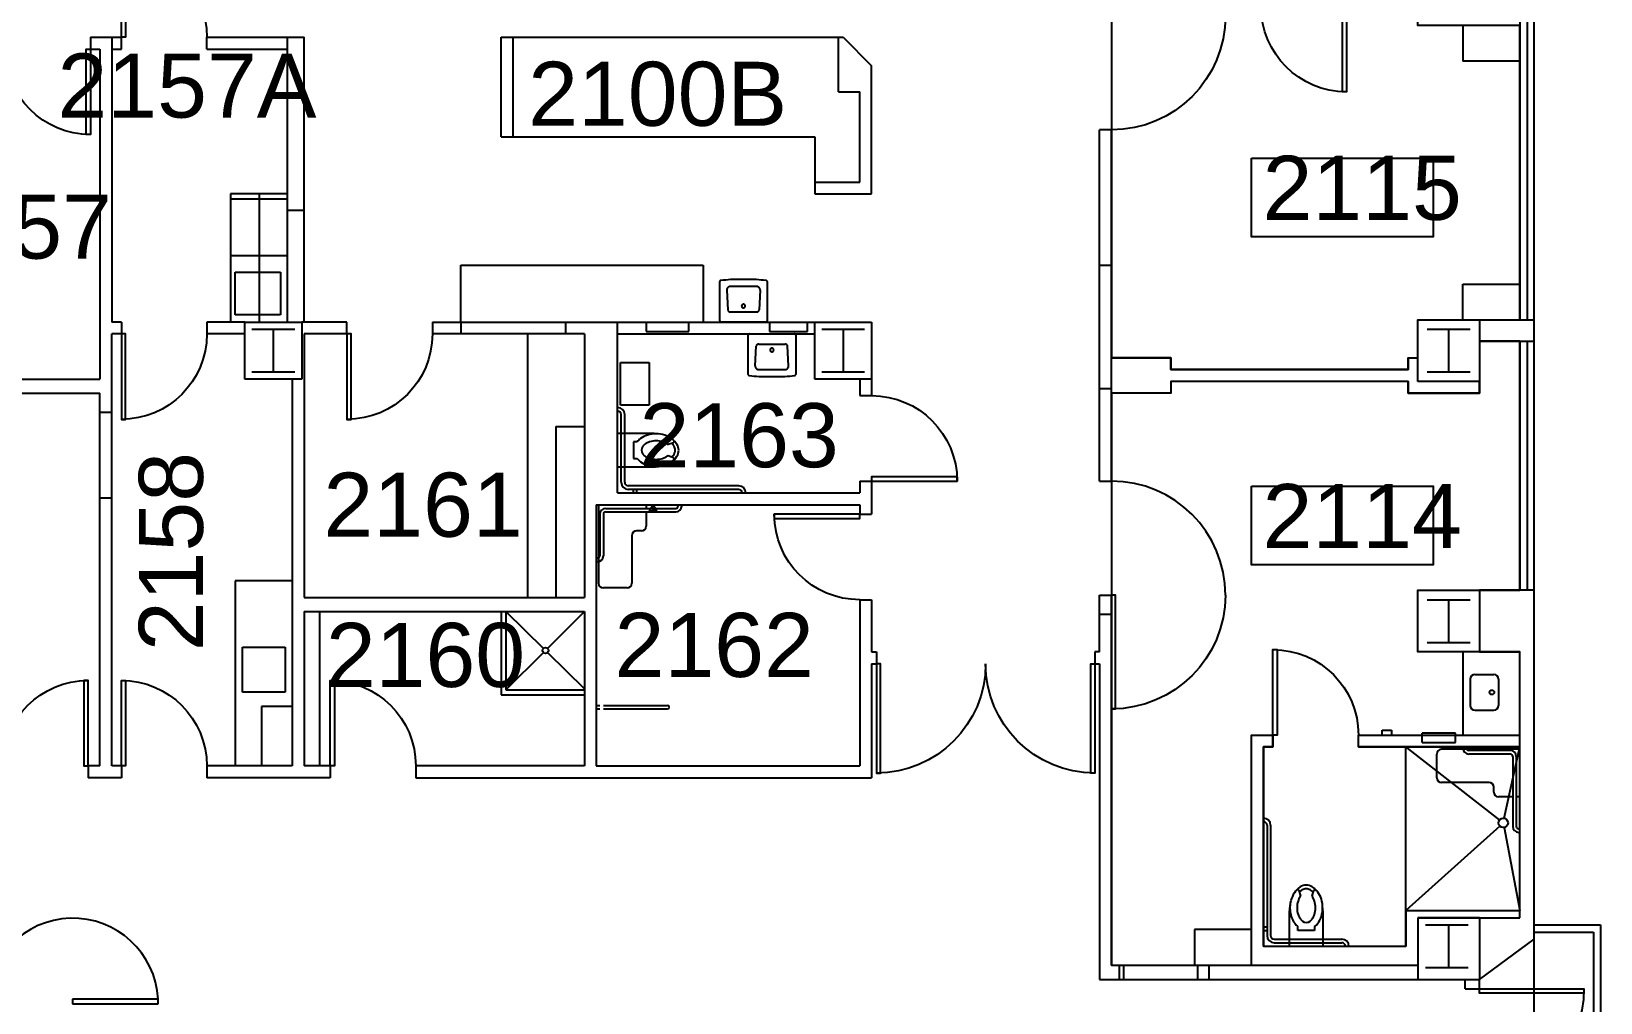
# Model space of a CAD drawing. Header units: inches. Extents: x -281 to 5521, y -151 to 3105.
# Drawn here: x 4575 to 5236, y 2148 to 2558 of the extents above; entities that cross this region are included whole.
import ezdxf
from ezdxf.enums import TextEntityAlignment as Align

# ---------------------------------------------------------------- set-up
doc = ezdxf.new("R2010")
doc.units = ezdxf.units.IN
doc.header["$LTSCALE"] = 48
doc.header["$MEASUREMENT"] = 0
doc.layers.get('0').update_dxf_attribs({"linetype": 'CONTINUOUS'})
for name, color, linetype in [('A-ANNO-RNUM', 4, 'CONTINUOUS'), ('A-DOOR', 2, 'CONTINUOUS'), ('A-FLOR-CASE', 3, 'CONTINUOUS'), ('A-FLOR-HRAL', 1, 'CONTINUOUS'), ('A-FLOR-PFIX', 2, 'CONTINUOUS'), ('A-ROOF-MED', 3, 'CONTINUOUS'), ('A-WALL-FULL', 6, 'CONTINUOUS'), ('S-COLS', 5, 'CONTINUOUS'), ('X-MEDGAS', 5, 'CONTINUOUS')]:
    doc.layers.add(name, color=color, linetype=linetype)
doc.styles.add('ARIAL', font='arial.ttf')
doc.styles.get("Standard").update_dxf_attribs({"font": 'SIMPLEX.SHX'})

# ---------------------------------------------------------------- blocks, each defined once
blk = doc.blocks.new('*U203')
for p, q in [((0, 0), (0, 0)), ((-36, 0), (-36, 0))]:
    blk.add_line(p, q)
blk.add_lwpolyline([(0, 0), (0, 36), (-1.75, 36), (-1.75, 0)], close=True)
blk.add_arc((0, 0), 36, 90, 180)
blk = doc.blocks.new('*U201')
for p, q in [((0, 0), (0, 0)), ((36, 0), (36, 0))]:
    blk.add_line(p, q)
blk.add_lwpolyline([(0, 0), (0, -36), (1.75, -36), (1.75, 0)], close=True)
blk.add_arc((0, 0), 36, 270, 0)
blk = doc.blocks.new('*U197')
for p, q in [((0, 0), (0, 0)), ((-36, 0), (-36, 0))]:
    blk.add_line(p, q)
blk.add_lwpolyline([(0, 0), (0, 36), (-1.75, 36), (-1.75, 0)], close=True)
blk.add_arc((0, 0), 36, 90, 180)
blk = doc.blocks.new('*U195')
for p, q in [((0, 0), (0, 0)), ((-48, 0), (-48, 0))]:
    blk.add_line(p, q)
blk.add_lwpolyline([(0, 0), (0, 48), (-1.75, 48), (-1.75, 0)], close=True)
blk.add_arc((0, 0), 48, 90, 180)
blk = doc.blocks.new('*U198')
for p, q in [((0, 0), (0, 0)), ((36, 0), (36, 0))]:
    blk.add_line(p, q)
blk.add_lwpolyline([(0, 0), (0, 36), (1.75, 36), (1.75, 0)], close=True)
blk.add_arc((0, 0), 36, 0, 90)
blk = doc.blocks.new('*U149')
for p, q in [((0, 0), (0, 0)), ((46, 0), (46, 0))]:
    blk.add_line(p, q)
blk.add_lwpolyline([(0, 0), (0, 46), (1.75, 46), (1.75, 0)], close=True)
blk.add_arc((0, 0), 46, 0, 90)
blk = doc.blocks.new('*U150')
for p, q in [((0, 0), (0, 0)), ((-46, 0), (-46, 0))]:
    blk.add_line(p, q)
blk.add_lwpolyline([(0, 0), (0, 46), (-1.75, 46), (-1.75, 0)], close=True)
blk.add_arc((0, 0), 46, 90, 180)
blk = doc.blocks.new('*U204')
for p, q in [((0, 0), (0, 0)), ((48, 0), (48, 0))]:
    blk.add_line(p, q)
blk.add_lwpolyline([(0, 0), (0, 48), (1.75, 48), (1.75, 0)], close=True)
blk.add_arc((0, 0), 48, 0, 90)
blk = doc.blocks.new('*U205')
for p, q in [((0, 0), (0, 0)), ((-36, 0), (-36, 0))]:
    blk.add_line(p, q)
blk.add_lwpolyline([(0, 0), (0, -36), (-1.75, -36), (-1.75, 0)], close=True)
blk.add_arc((0, 0), 36, 180, 270)
blk = doc.blocks.new('*U154')
for p, q in [((0, 0), (0, 0)), ((-36, 0), (-36, 0))]:
    blk.add_line(p, q)
blk.add_lwpolyline([(0, 0), (0, -36), (-1.75, -36), (-1.75, 0)], close=True)
blk.add_arc((0, 0), 36, 180, 270)
blk = doc.blocks.new('*U202')
for p, q in [((0, 0), (0, 0)), ((44, 0), (44, 0))]:
    blk.add_line(p, q)
blk.add_lwpolyline([(0, 0), (0, -44), (1.75, -44), (1.75, 0)], close=True)
blk.add_arc((0, 0), 44, 270, 0)
blk = doc.blocks.new('std wall sink')
for p, q in [((3933.3, 2710.82), (3949.85, 2710.82)), ((3950.35, 2710.32), (3950.35, 2691.32)), ((3935.35, 2706.36), (3935.35, 2695.28)), ((3936.93, 2707.86), (3945.15, 2707.4)), ((3946.1, 2706.4), (3946.1, 2695.24)), ((3949.85, 2690.82), (3933.3, 2690.82)), ((3936.93, 2693.78), (3945.15, 2694.24))]:
    blk.add_line(p, q)
for points in [[(3932.8, 2710.37, 0.007949), (3932.47, 2706.22, 0.014949), (3932.4, 2704.01, 0.000949), (3932.39, 2700.82, 0.000949), (3932.4, 2697.63, 0.014949), (3932.47, 2695.42, 0.007949), (3932.8, 2691.27)], [(3933.3, 2710.82, 0.061553), (3933.16, 2710.8, 0.084107), (3933.07, 2710.76, 0.039062), (3932.97, 2710.68, 0.039062), (3932.89, 2710.6, 0.084107), (3932.83, 2710.5, 0.061553), (3932.8, 2710.37)], [(3950.35, 2710.32, 0.065543), (3950.33, 2710.47, 0.087946), (3950.28, 2710.57, 0.043207), (3950.2, 2710.67, 0.043207), (3950.1, 2710.75, 0.087946), (3950, 2710.8, 0.065543), (3949.85, 2710.82)], [(3936.93, 2707.86, 0.050866), (3936.57, 2707.84, 0.073218), (3936.33, 2707.77, 0.028563), (3935.99, 2707.58, 0.050866), (3935.82, 2707.45, 0.050866), (3935.67, 2707.28, 0.028563), (3935.47, 2706.95, 0.073218), (3935.38, 2706.72, 0.050866), (3935.35, 2706.36)], [(3946.1, 2706.4, 0.063221), (3946.06, 2706.69, 0.085725), (3945.97, 2706.88, 0.040781), (3945.82, 2707.08, 0.040781), (3945.63, 2707.25, 0.085725), (3945.44, 2707.35, 0.063221), (3945.15, 2707.4)], [(3932.8, 2691.27, 0.061553), (3932.83, 2691.13, 0.084107), (3932.89, 2691.04, 0.039062), (3932.97, 2690.95, 0.039062), (3933.07, 2690.88, 0.084107), (3933.16, 2690.84, 0.061553), (3933.3, 2690.82)], [(3935.35, 2695.28, 0.050866), (3935.38, 2694.92, 0.073218), (3935.47, 2694.69, 0.028563), (3935.67, 2694.36, 0.050866), (3935.82, 2694.19, 0.050866), (3935.99, 2694.06, 0.028563), (3936.33, 2693.87, 0.073218), (3936.57, 2693.8, 0.050866), (3936.93, 2693.78)], [(3945.15, 2694.24, 0.063221), (3945.44, 2694.29, 0.085725), (3945.63, 2694.39, 0.040781), (3945.82, 2694.56, 0.040781), (3945.97, 2694.75, 0.085725), (3946.06, 2694.95, 0.063221), (3946.1, 2695.24)], [(3949.85, 2690.82, 0.065543), (3950, 2690.84, 0.087946), (3950.1, 2690.89, 0.043207), (3950.2, 2690.97, 0.043207), (3950.28, 2691.07, 0.087946), (3950.33, 2691.17, 0.065543), (3950.35, 2691.32)]]:
    blk.add_lwpolyline(points, format="xyb")
blk.add_lwpolyline([(3943.47, 2700.08, 0.043661), (3943.6, 2700.07, 0.043661), (3943.73, 2700.08, 0.043661), (3943.85, 2700.11, 0.043661), (3943.97, 2700.17, 0.043661), (3944.08, 2700.24, 0.043661), (3944.17, 2700.34, 0.043661), (3944.25, 2700.44, 0.043661), (3944.3, 2700.56, 0.043661), (3944.34, 2700.69, 0.043661), (3944.35, 2700.82, 0.043661), (3944.34, 2700.95, 0.043661), (3944.3, 2701.08, 0.043661), (3944.25, 2701.19, 0.043661), (3944.17, 2701.3, 0.043661), (3944.08, 2701.39, 0.043661), (3943.97, 2701.47, 0.043661), (3943.85, 2701.52, 0.043661), (3943.73, 2701.56, 0.043661), (3943.6, 2701.57, 0.043661), (3943.47, 2701.56, 0.043661), (3943.34, 2701.52, 0.043661), (3943.22, 2701.47, 0.043661), (3943.12, 2701.39, 0.043661), (3943.02, 2701.3, 0.043661), (3942.95, 2701.19, 0.043661), (3942.89, 2701.08, 0.043661), (3942.86, 2700.95, 0.043661), (3942.85, 2700.82, 0.043661), (3942.86, 2700.69, 0.043661), (3942.89, 2700.56, 0.043661), (3942.95, 2700.44, 0.043661), (3943.02, 2700.34, 0.043661), (3943.12, 2700.24, 0.043661), (3943.22, 2700.17, 0.043661), (3943.34, 2700.11, 0.043661)], format="xyb", close=True)
blk = doc.blocks.new('sink')
for p, q in [((3840, -156.5), (3840, -167.5)), ((3842, -154.5), (3850, -154.5)), ((3852, -156.5), (3852, -167.5)), ((3842, -169.5), (3850, -169.5))]:
    blk.add_line(p, q)
blk.add_circle((3849.15, -162), 0.977)
for centre, start, end in [((3842, -156.5), 90, 180), ((3850, -156.5), 0, 90), ((3842, -167.5), 180, 270), ((3850, -167.5), 270, 0)]:
    blk.add_arc(centre, 2, start, end)
blk = doc.blocks.new('RA Door-Sngl Flsh - 3_-0_ x 7_-0_ 90 MIN_-1559721-FIRE LIFE SAFETY PLAN- 2ND FLOOR')
at = {"layer": 'A-DOOR'}
for p, q in [((18, 5.25), (18, 3.25)), ((54, 5.25), (18, 5.25)), ((18, 3.25), (54, 3.25)), ((54, 3.25), (54, 5.25))]:
    blk.add_line(p, q, dxfattribs=at)
for start in [3.17983, 170.81863]:
    blk.add_arc((18, 3.25), 36.06, start, 180, dxfattribs=at)

msp = doc.modelspace()

# ---------------------------------------------------------------- linework, layer by layer
at = {"layer": 'A-DOOR'}
msp.add_arc((5029.5, 2320), 48, 360, 90, dxfattribs=at)
at = {"layer": 'A-FLOR-CASE'}
for p, q in [((5177.5, 2560), (5177.5, 2545)), ((5201.5, 2560), (5201.5, 2545)), ((4772.5, 2555), (4916.5, 2555)), ((4772.5, 2513), (4772.5, 2555)), ((4777.5, 2513), (4777.5, 2555)), ((4914.5, 2532), (4914.5, 2555)), ((4916.5, 2555), (4928.5, 2543)), ((5201.5, 2545), (5177.5, 2545)), ((4928.5, 2489), (4928.5, 2543)), ((4914.5, 2532), (4923.5, 2532)), ((4923.5, 2494), (4923.5, 2532)), ((4772.5, 2513), (4904.5, 2513)), ((4904.5, 2513), (4904.5, 2489)), ((4904.5, 2494), (4923.5, 2494)), ((4658.5, 2489), (4658.5, 2435)), ((4682.5, 2489), (4658.5, 2489)), ((4658.5, 2487), (4682.5, 2487)), ((4670.5, 2489), (4670.5, 2435)), ((4904.5, 2489), (4928.5, 2489)), ((4658.5, 2463), (4682.5, 2463)), ((4755.5, 2459), (4857.5, 2459)), ((4755.5, 2435), (4755.5, 2459)), ((4857.5, 2459), (4857.5, 2435)), ((5177.5, 2451), (5201.5, 2451)), ((5177.5, 2436), (5177.5, 2451)), ((5201.5, 2436), (5201.5, 2451)), ((4783.5, 2430), (4783.5, 2319)), ((4795.5, 2391), (4795.5, 2319)), ((4795.5, 2391), (4807.5, 2391)), ((4660.5, 2326), (4660.5, 2248)), ((4684.5, 2326), (4660.5, 2326)), ((4663.5, 2279), (4663.5, 2298)), ((4663.5, 2298), (4681.5, 2298)), ((4681.5, 2298), (4681.5, 2279)), ((5177.5, 2295.92), (5177.5, 2261)), ((4681.5, 2279), (4663.5, 2279)), ((4684.5, 2273), (4671.5, 2273)), ((4671.5, 2273), (4671.5, 2248)), ((5143.5, 2261), (5143.5, 2263)), ((5143.5, 2263), (5147.5, 2263)), ((5147.5, 2263), (5147.5, 2261)), ((5088.5, 2179), (5064.5, 2179)), ((5064.5, 2179), (5064.5, 2164))]:
    msp.add_line(p, q, dxfattribs=at)
at = {"layer": 'A-FLOR-HRAL'}
for p, q in [((5207.5, 2181), (5235.5, 2181)), ((5235.5, 2181), (5235.5, 1782.2)), ((5207.5, 2178), (5232.5, 2178)), ((5232.5, 2178), (5232.5, 1780.96))]:
    msp.add_line(p, q, dxfattribs=at)
at = {"layer": 'A-FLOR-PFIX'}
for p, q in [((4660.5, 2438), (4660.5, 2456)), ((4660.5, 2456), (4679.5, 2456)), ((4679.5, 2456), (4679.5, 2438)), ((4679.5, 2438), (4660.5, 2438)), ((4822.74, 2418), (4834.74, 2418)), ((4822.74, 2400), (4822.74, 2418)), ((4834.74, 2418), (4834.74, 2400)), ((4834.74, 2400), (4822.74, 2400)), ((4823, 2367.5), (4823, 2396)), ((4824.5, 2367.5), (4824.5, 2396)), ((4836.37, 2388), (4821.5, 2388)), ((4821.5, 2374), (4821.5, 2388)), ((4829.76, 2384.55), (4828.21, 2384.55)), ((4828.21, 2384.55), (4828.21, 2377.55)), ((4842.8, 2383.52), (4845, 2384.25)), ((4821.5, 2374), (4836.37, 2374)), ((4828.21, 2377.55), (4829.76, 2377.55)), ((4845.03, 2377.84), (4842.8, 2378.58)), ((4872.5, 2366), (4826, 2366)), ((4872.5, 2364.5), (4826, 2364.5)), ((4828, 2364.5), (4828, 2363)), ((4829.5, 2364.5), (4829.5, 2363)), ((4813.5, 2358), (4813.5, 2325)), ((4814, 2354), (4814, 2336.5)), ((4815.5, 2354), (4815.5, 2336.5)), ((4816.5, 2356.5), (4846, 2356.5)), ((4816.5, 2355), (4846, 2355)), ((4833.5, 2358), (4833.5, 2356.5)), ((4833.5, 2355), (4833.5, 2349)), ((4835, 2355.4), (4836.5, 2358)), ((4838, 2355.4), (4835, 2355.4)), ((4838, 2355.4), (4836.5, 2358)), ((4847, 2357.5), (4847, 2358)), ((4848.5, 2357.5), (4848.5, 2358)), ((4831.5, 2347), (4829.5, 2347)), ((4827.5, 2345), (4827.5, 2325)), ((4813, 2335.5), (4812.5, 2335.5)), ((4813, 2334), (4812.5, 2334)), ((4825.5, 2323), (4815.5, 2323)), ((4774.5, 2313), (4790.24, 2297.5)), ((4792.01, 2297.51), (4807.5, 2313)), ((4774.5, 2280), (4790.24, 2295.74)), ((4792.02, 2295.75), (4807.5, 2280.5)), ((4812.5, 2273.5), (4814, 2273.5)), ((4815.5, 2273.5), (4842.5, 2273.5)), ((4812.5, 2272), (4814, 2272)), ((4815.5, 2272), (4842.5, 2272)), ((5192.92, 2225.23), (5153.5, 2256)), ((5153.5, 2187), (5153.5, 2256)), ((5201.5, 2255), (5168.5, 2255)), ((5177.5, 2255.5), (5177.5, 2256)), ((5179, 2255.5), (5179, 2256)), ((5197.5, 2254.5), (5180, 2254.5)), ((5194.93, 2225.95), (5201.5, 2256)), ((5166.5, 2243), (5166.5, 2253)), ((5197.5, 2253), (5180, 2253)), ((5198.5, 2252), (5198.5, 2222.5)), ((5200, 2252), (5200, 2222.5)), ((5188.5, 2241), (5168.5, 2241)), ((5190.5, 2237), (5190.5, 2239)), ((5198.5, 2235), (5192.5, 2235)), ((5201.5, 2235), (5200, 2235)), ((5095, 2223), (5095, 2176.5)), ((5096.5, 2223), (5096.5, 2176.5)), ((5193.02, 2222.66), (5153.5, 2187)), ((5194.87, 2222.03), (5201.5, 2187)), ((5201, 2221.5), (5201.5, 2221.5)), ((5201, 2220), (5201.5, 2220)), ((5108.34, 2195.53), (5109.08, 2193.3)), ((5114.02, 2193.3), (5114.75, 2195.5)), ((5104.5, 2172), (5104.5, 2186.87)), ((5118.5, 2186.87), (5118.5, 2172)), ((5153.5, 2187), (5201.5, 2187)), ((5095, 2180), (5093.5, 2180)), ((5095, 2178.5), (5093.5, 2178.5)), ((5098, 2175), (5126.5, 2175)), ((5108.05, 2178.71), (5108.05, 2180.26)), ((5115.05, 2178.71), (5108.05, 2178.71)), ((5115.05, 2180.26), (5115.05, 2178.71)), ((5098, 2173.5), (5126.5, 2173.5)), ((5104.5, 2172), (5118.5, 2172))]:
    msp.add_line(p, q, dxfattribs=at)
for centre, radius in [((4791.13, 2296.63), 1.25), ((5194.5, 2224), 2)]:
    msp.add_circle(centre, radius, dxfattribs=at)
for centre, radius, start, end in [((4821.5, 2396), 3, 0, 90), ((4821.5, 2396), 1.5, 0, 90), ((4835.61, 2379.96), 7.43, 126.6725, 141.86476), ((4836.88, 2378.25), 9.56, 107.14167, 126.67245), ((4837.71, 2375.56), 12.38, 90.00003, 107.1416), ((4836.37, 2371.16), 16.84, 84.80463, 90), ((4837.71, 2375.56), 12.38, 72.85836, 90), ((4838.54, 2378.25), 9.56, 53.32752, 72.85836), ((4839.82, 2379.96), 7.43, 43.42584, 53.32752), ((4834.34, 2381.05), 2.76, 143.41905, 216.58095), ((4835.61, 2379.96), 4.43, 126.67251, 141.86477), ((4835.61, 2382.14), 4.43, 218.13523, 233.32749), ((4836.88, 2378.25), 6.56, 107.14169, 126.67247), ((4837.71, 2375.56), 9.38, 90.00002, 107.14159), ((4837.71, 2375.56), 9.38, 72.85841, 89.99998), ((4838.54, 2378.25), 6.56, 54.48292, 72.85831), ((4842.64, 2384), 0.5, 234.4828, 288.24378), ((4839.64, 2379.07), 6.68, 32.76172, 47.24351), ((4839.64, 2382.93), 6.68, 313.68583, 327.23833), ((4844.85, 2384.73), 0.5, 288.24375, 43.42586), ((4839.64, 2379.07), 8.18, 32.76165, 46.69026), ((4842.63, 2381), 3.12, 359.99997, 32.76176), ((4842.63, 2381), 3.12, 327.23824, 0.00003), ((4842.63, 2381), 4.62, 359.99996, 32.76174), ((4842.63, 2381), 4.62, 327.23826, 0.00004), ((4835.61, 2382.14), 7.43, 218.13522, 233.32748), ((4836.88, 2383.85), 9.56, 233.32755, 252.85833), ((4836.88, 2383.85), 6.56, 233.32753, 252.85831), ((4837.71, 2386.54), 12.38, 252.85837, 278.26507), ((4837.71, 2386.54), 9.38, 252.85841, 269.99998), ((4836.37, 2390.84), 16.84, 270.00001, 284.92893), ((4837.71, 2386.54), 9.38, 270.00002, 287.14159), ((4838.54, 2383.85), 6.56, 287.14169, 305.51708), ((4837.67, 2385.99), 11.82, 284.92898, 302.76846), ((4842.64, 2378.1), 0.5, 71.75622, 125.5172), ((4839.64, 2382.93), 8.18, 302.76851, 327.23827), ((4844.87, 2377.37), 0.5, 314.32793, 71.75615), ((4826, 2367.5), 3, 180, 270), ((4826, 2367.5), 1.5, 180, 270), ((4872.5, 2363), 3, 0, 90), ((4872.5, 2363), 1.5, 0, 90), ((4816.5, 2354), 2.5, 90, 180), ((4816.5, 2354), 1, 90, 180), ((4846, 2357.5), 2.5, 270, 0), ((4846, 2357.5), 1, 270, 0), ((4829.5, 2345), 2, 90, 180), ((4831.5, 2349), 2, 270, 0), ((4813, 2336.5), 1, 270, 360), ((4813, 2336.5), 2.5, 270, 0), ((4815.5, 2325), 2, 180, 270), ((4825.5, 2325), 2, 270, 0), ((4842.5, 2272.75), 0.75, 270, 90), ((5168.5, 2253), 2, 90, 180), ((5180, 2255.5), 2.5, 180, 270), ((5180, 2255.5), 1, 180, 270), ((5197.5, 2252), 2.5, 360, 90), ((5197.5, 2252), 1, 360, 90), ((5168.5, 2243), 2, 180, 270), ((5188.5, 2239), 2, 0, 90), ((5192.5, 2237), 2, 180, 270), ((5093.5, 2223), 3, 0, 90), ((5093.5, 2223), 1.5, 0, 90), ((5201, 2222.5), 2.5, 180, 270), ((5201, 2222.5), 1, 180, 270), ((5116.49, 2188.17), 11.82, 147.23154, 165.07102), ((5113.43, 2190.14), 8.18, 122.76173, 147.23149), ((5107.87, 2195.37), 0.5, 18.24385, 135.67207), ((5113.43, 2190.14), 6.68, 122.76167, 136.31417), ((5111.5, 2193.13), 4.62, 89.99996, 122.76174), ((5111.5, 2193.13), 3.12, 89.99997, 122.76176), ((5111.5, 2193.13), 4.62, 57.23826, 90.00004), ((5111.5, 2193.13), 3.12, 57.23824, 90.00003), ((5109.57, 2190.14), 6.68, 42.75649, 57.23828), ((5109.57, 2190.14), 8.18, 43.30974, 57.23835), ((5115.23, 2195.35), 0.5, 46.57414, 161.75625), ((5110.46, 2190.32), 7.43, 36.67248, 46.57416), ((5108.75, 2189.04), 9.56, 17.14164, 36.67248), ((5121.34, 2186.87), 16.84, 165.07107, 179.99999), ((5117.04, 2188.21), 12.38, 171.73493, 197.14163), ((5117.04, 2188.21), 9.38, 162.85841, 179.99998), ((5117.04, 2188.21), 9.38, 180.00002, 197.14159), ((5114.35, 2189.04), 6.56, 144.48292, 162.85831), ((5108.6, 2193.14), 0.5, 324.4828, 18.24378), ((5114.5, 2193.14), 0.5, 161.75622, 215.5172), ((5108.75, 2189.04), 6.56, 17.14169, 35.51708), ((5106.06, 2188.21), 9.38, 0.00002, 17.14159), ((5106.06, 2188.21), 9.38, 342.85841, 359.99998), ((5106.06, 2188.21), 12.38, 0, 17.14164), ((5106.06, 2188.21), 12.38, 342.8584, 359.99997), ((5101.66, 2186.87), 16.84, 360, 5.19537), ((5114.35, 2187.38), 9.56, 197.14167, 216.67245), ((5112.64, 2186.11), 7.43, 216.67252, 231.86478), ((5114.35, 2187.38), 6.56, 197.14169, 216.67247), ((5112.64, 2186.11), 4.43, 216.67251, 231.86477), ((5111.55, 2184.84), 2.76, 233.41905, 306.58095), ((5110.46, 2186.11), 4.43, 308.13523, 323.32749), ((5108.75, 2187.38), 6.56, 323.32753, 342.85831), ((5110.46, 2186.11), 7.43, 308.13524, 323.3275), ((5108.75, 2187.38), 9.56, 323.32755, 342.85833), ((5098, 2176.5), 3, 180, 270), ((5098, 2176.5), 1.5, 180, 270), ((5126.5, 2172), 3, 0, 90), ((5126.5, 2172), 1.5, 0, 90)]:
    msp.add_arc(centre, radius, start, end, dxfattribs=at)
at = {"layer": 'A-ROOF-MED'}
msp.add_line((5207.5, 1810.36), (5207.5, 2175), dxfattribs=at)
at = {"layer": 'A-WALL-FULL'}
for p, q in [((5207.5, 2175), (5207.5, 2789)), ((5201.5, 2576), (5201.5, 2436)), ((5204.5, 2576), (5204.5, 2436)), ((4599.5, 2555), (4612.5, 2555)), ((4599.5, 2555), (4599.5, 2550)), ((4608.5, 2555), (4608.5, 2435)), ((4612.5, 2550), (4612.5, 2555)), ((4648.5, 2555), (4689.5, 2555)), ((4648.5, 2550), (4648.5, 2555)), ((4682.5, 2435), (4682.5, 2555)), ((4689.5, 2435), (4689.5, 2555)), ((4599.5, 2550), (4603.5, 2550)), ((4603.5, 2550), (4603.5, 2411)), ((4608.5, 2550), (4612.5, 2550)), ((4648.5, 2550), (4682.5, 2550)), ((5024.5, 2368), (5024.5, 2516)), ((5029.5, 2516), (5024.5, 2516)), ((5029.5, 2368), (5029.5, 2516)), ((4689.5, 2482), (4682.5, 2482)), ((5024.5, 2459), (5029.5, 2459)), ((4612.5, 2435), (4608.5, 2435)), ((4612.5, 2435), (4612.5, 2430)), ((4664.5, 2435), (4648.5, 2435)), ((4648.5, 2435), (4648.5, 2430)), ((4707.5, 2435), (4688.5, 2435)), ((4707.5, 2430), (4707.5, 2435)), ((4743.5, 2435), (4904.5, 2435)), ((4743.5, 2435), (4743.5, 2430)), ((4755.5, 2435), (4755.5, 2430)), ((4799.5, 2435), (4799.5, 2430)), ((4821.5, 2363), (4821.5, 2435)), ((4833.5, 2435), (4833.5, 2431)), ((4851.5, 2431), (4851.5, 2435)), ((4885.5, 2435), (4885.5, 2431)), ((4901.5, 2431), (4901.5, 2435)), ((5184.5, 2436), (5207.5, 2436)), ((4608.5, 2248), (4608.5, 2430)), ((4612.5, 2430), (4608.5, 2430)), ((4664.5, 2430), (4648.5, 2430)), ((4689.5, 2430), (4689.5, 2319)), ((4707.5, 2430), (4689.5, 2430)), ((4807.5, 2430), (4743.5, 2430)), ((4807.5, 2430), (4807.5, 2319)), ((4821.5, 2430), (4904.5, 2430)), ((4833.5, 2431), (4851.5, 2431)), ((4885.5, 2431), (4901.5, 2431)), ((5184.5, 2427), (5207.5, 2427)), ((5201.5, 2427), (5201.5, 2322)), ((5204.5, 2427), (5204.5, 2322)), ((5054.5, 2420), (5029.5, 2420)), ((5054.5, 2415), (5054.5, 2420)), ((5154.5, 2420), (5154.5, 2415)), ((5154.5, 2420), (5158.5, 2420)), ((5154.5, 2415), (5054.5, 2415)), ((4524.5, 2411), (4603.5, 2411)), ((4684.5, 2411), (4684.5, 2248)), ((4923.5, 2411), (4923.5, 2404)), ((4928.5, 2411), (4928.5, 2404)), ((5024.5, 2407), (5029.5, 2407)), ((5154.5, 2410), (5054.5, 2410)), ((5054.5, 2410), (5054.5, 2405)), ((5154.5, 2410), (5154.5, 2405)), ((5184.5, 2405), (5184.5, 2410)), ((4376.5, 2405), (4603.5, 2405)), ((4603.5, 2248), (4603.5, 2405)), ((4923.5, 2404), (4928.5, 2404)), ((5054.5, 2405), (5029.5, 2405)), ((5154.5, 2405), (5184.5, 2405)), ((4603.5, 2397), (4608.5, 2397)), ((4923.5, 2368), (4928.5, 2368)), ((4923.5, 2368), (4923.5, 2363)), ((4928.5, 2368), (4928.5, 2354)), ((5024.5, 2368), (5029.5, 2368)), ((4603.5, 2361), (4608.5, 2361)), ((4821.5, 2363), (4923.5, 2363)), ((4812.5, 2358), (4923.5, 2358)), ((4812.5, 2358), (4812.5, 2248)), ((4923.5, 2358), (4923.5, 2354)), ((4923.5, 2354), (4928.5, 2354)), ((5024.5, 2296), (5024.5, 2320)), ((5024.5, 2320), (5029.5, 2320)), ((5029.5, 2164), (5029.5, 2320)), ((5207.5, 2322), (5184.5, 2322)), ((4689.5, 2319), (4807.5, 2319)), ((4923.5, 2318), (4923.5, 2248)), ((4923.5, 2318), (4928.5, 2318)), ((4928.5, 2318), (4928.5, 2296)), ((4689.5, 2313), (4689.5, 2248)), ((4689.5, 2313), (4807.5, 2313)), ((4696, 2313), (4696, 2248)), ((4772.5, 2313), (4772.5, 2278)), ((4774.5, 2313), (4774.5, 2280)), ((4807.5, 2313), (4807.5, 2248)), ((5024.5, 2312), (5029.5, 2312)), ((4928.5, 2296), (4930.5, 2296)), ((4930.5, 2296), (4930.5, 2291)), ((5022.5, 2296), (5022.5, 2291)), ((5024.5, 2296), (5022.5, 2296)), ((5184.5, 2296), (5201.5, 2296)), ((5201.5, 2184), (5201.5, 2296)), ((4928.5, 2291), (4930.5, 2291)), ((4928.5, 2291), (4928.5, 2243)), ((5022.5, 2291), (5024.5, 2291)), ((5024.5, 2291), (5024.5, 2158)), ((4772.5, 2278), (4807.5, 2278)), ((4774.5, 2280), (4807.5, 2280)), ((5088.5, 2164), (5088.5, 2261)), ((5088.5, 2261), (5097.5, 2261)), ((5097.5, 2256), (5097.5, 2261)), ((5133.5, 2261), (5160.32, 2261)), ((5133.5, 2256), (5133.5, 2261)), ((5174.32, 2261.79), (5160.32, 2261.79)), ((5160.32, 2257.79), (5160.32, 2261.79)), ((5174.32, 2257.79), (5174.32, 2261.79)), ((5174.32, 2261), (5201.5, 2261)), ((5093.5, 2172), (5093.5, 2256)), ((5093.5, 2256), (5097.5, 2256)), ((5133.5, 2256), (5201.5, 2256)), ((5160.32, 2257.79), (5174.32, 2257.79)), ((4603.5, 2248), (4598.5, 2248)), ((4598.5, 2248), (4598.5, 2243)), ((4612.5, 2248), (4608.5, 2248)), ((4612.5, 2248), (4612.5, 2243)), ((4684.5, 2248), (4648.5, 2248)), ((4648.5, 2248), (4648.5, 2243)), ((4700.5, 2248), (4689.5, 2248)), ((4700.5, 2248), (4700.5, 2243)), ((4807.5, 2248), (4736.5, 2248)), ((4736.5, 2248), (4736.5, 2243)), ((4812.5, 2248), (4923.5, 2248)), ((4612.5, 2243), (4598.5, 2243)), ((4700.5, 2243), (4648.5, 2243)), ((4736.5, 2243), (4928.5, 2243)), ((5153.5, 2187), (5153.5, 2172)), ((5158.5, 2184), (5201.5, 2184)), ((5184.5, 2158), (5207.5, 2175)), ((5093.5, 2172), (5153.5, 2172)), ((5029.5, 2164), (5158.5, 2164)), ((5032.74, 2164), (5032.74, 2158)), ((5034.5, 2164), (5034.5, 2158)), ((5065.74, 2164), (5065.74, 2158)), ((5070.5, 2164), (5070.5, 2158)), ((5024.5, 2158), (5158.5, 2158)), ((5178.5, 2154), (5178.5, 2158)), ((5184.5, 2154), (5184.5, 2158)), ((5178.5, 2154), (5184.5, 2154))]:
    msp.add_line(p, q, dxfattribs=at)
at = {"layer": 'S-COLS'}
for p, q in [((4664.5, 2435), (4688.5, 2435)), ((4664.5, 2411), (4664.5, 2435)), ((4688.5, 2435), (4688.5, 2411)), ((4904.5, 2435), (4928.5, 2435)), ((4904.5, 2411), (4904.5, 2435)), ((4928.5, 2435), (4928.5, 2411)), ((5158.5, 2436), (5184.5, 2436)), ((5158.5, 2410), (5158.5, 2436)), ((5184.5, 2436), (5184.5, 2410)), ((4667.5, 2432), (4685.5, 2432)), ((4676.5, 2432), (4676.5, 2414)), ((4907.5, 2432), (4925.5, 2432)), ((4916.5, 2432), (4916.5, 2414)), ((5162.5, 2432), (5180.5, 2432)), ((5171.5, 2432), (5171.5, 2414)), ((4667.5, 2414), (4685.5, 2414)), ((4907.5, 2414), (4925.5, 2414)), ((5162.5, 2414), (5180.5, 2414)), ((4688.5, 2411), (4664.5, 2411)), ((4928.5, 2411), (4904.5, 2411)), ((5184.5, 2410), (5158.5, 2410)), ((5158.5, 2322), (5184.5, 2322)), ((5158.5, 2296), (5158.5, 2322)), ((5184.5, 2322), (5184.5, 2296)), ((5162.5, 2318), (5180.5, 2318)), ((5171.5, 2318), (5171.5, 2300)), ((5162.5, 2300), (5180.5, 2300)), ((5184.5, 2296), (5158.5, 2296)), ((5184.5, 2184), (5158.5, 2184)), ((5158.5, 2184), (5158.5, 2158)), ((5161.74, 2181), (5179.74, 2181)), ((5171.5, 2181), (5171.5, 2163)), ((5184.5, 2184), (5184.5, 2158)), ((5161.74, 2163), (5179.74, 2163)), ((5158.5, 2158), (5184.5, 2158))]:
    msp.add_line(p, q, dxfattribs=at)
at = {"layer": 'X-MEDGAS'}
for points in [[(5038.5, 2633), (5038.5, 2573), (5092.5, 2573), (5092.5, 2568), (5029.5, 2568), (5029.5, 2420), (5054.5, 2420), (5054.5, 2415), (5154.5, 2415), (5154.5, 2420), (5158.5, 2420), (5158.5, 2436), (5201.5, 2436), (5201.5, 2560), (5158.5, 2560), (5158.5, 2568), (5128.5, 2568), (5128.5, 2573), (5130.5, 2573), (5130.5, 2633)], [(5088.41, 2504.08), (5164.96, 2504.08), (5164.96, 2470.97), (5088.41, 2470.97)], [(5201.5, 2427), (5184.5, 2427), (5184.5, 2405), (5154.5, 2405), (5154.5, 2410), (5054.5, 2410), (5054.5, 2405), (5029.5, 2405), (5029.5, 2164), (5088.5, 2164), (5088.5, 2261), (5097.5, 2261), (5097.5, 2256), (5093.5, 2256), (5093.5, 2172), (5153.5, 2172), (5153.5, 2187), (5201.5, 2187), (5201.5, 2256), (5133.5, 2256), (5133.5, 2261), (5201.5, 2261), (5201.5, 2296), (5158.5, 2296), (5158.5, 2322), (5201.5, 2322)], [(5088.41, 2365.81), (5164.96, 2365.81), (5164.96, 2332.7), (5088.41, 2332.7)]]:
    msp.add_lwpolyline(points, close=True, dxfattribs=at)

# ---------------------------------------------------------------- block references
at = {"layer": 'A-DOOR', "xscale": -1}
for name, p, rotation in [('*U201', (4612.5, 2555), 179.9999999999999), ('*U197', (5128.5, 2568), 179.9999999999999), ('*U195', (5029.5, 2564), 270), ('*U203', (4599.5, 2550), 179.9999999999999), ('*U198', (4612.5, 2430), 179.9999999999999), ('*U198', (4707.5, 2430), 179.9999999999999), ('*U198', (4928.5, 2368), 270), ('*U154', (4923.5, 2354), 270), ('*U204', (5029.5, 2320), 179.9999999999999), ('*U201', (5097.5, 2261), 179.9999999999999), ('*U149', (4930.5, 2291), 179.9999999999999), ('*U150', (5022.5, 2291), 179.9999999999999), ('*U205', (4598.5, 2248), 179.9999999999999), ('*U201', (4612.5, 2248), 179.9999999999999), ('*U201', (4700.5, 2248), 179.9999999999999), ('*U202', (5184.5, 2154), 90)]:
    msp.add_blockref(name, p, dxfattribs=dict(at, rotation=rotation))
at = {"layer": 'A-DOOR'}
msp.add_blockref('RA Door-Sngl Flsh - 3_-0_ x 7_-0_ 90 MIN_-1559721-FIRE LIFE SAFETY PLAN- 2ND FLOOR', (4574, 2144.5), dxfattribs=at)
at = {"layer": 'A-FLOR-PFIX'}
for p, rotation in [((2173.68, 6385.35), 270), ((7587.32, -1520.35), 90)]:
    msp.add_blockref('std wall sink', p, dxfattribs=dict(at, rotation=rotation))
msp.add_blockref('sink', (1340.55, 2441), dxfattribs=at)

# ---------------------------------------------------------------- texts
at = {"layer": 'A-ANNO-RNUM', "style": 'ARIAL'}
for s, p in [('2157A', (4585.63, 2521.16)), ('2100B', (4783.86, 2517.7)), ('2115', (5093.14, 2478.06)), ('2157', (4524.62, 2461.74)), ('2163', (4830.76, 2373.83)), ('2161', (4697.63, 2344.56)), ('2114', (5093.14, 2339.75)), ('2160', (4698.64, 2281.26)), ('2162', (4820.24, 2285.47))]:
    msp.add_text(s, height=27, dxfattribs=at).set_placement(p)
msp.add_text('2158', height=27, rotation=90, dxfattribs=at).set_placement((4646.87, 2296.36))
at = {"layer": 'A-FLOR-PFIX', "oblique": -180, "text_generation_flag": 4}
msp.add_attdef('X', text='-', height=0.801, rotation=180, dxfattribs=at).set_placement((4836.5, 2356.19), align=Align.MIDDLE)

doc.saveas('drawing.dxf')
